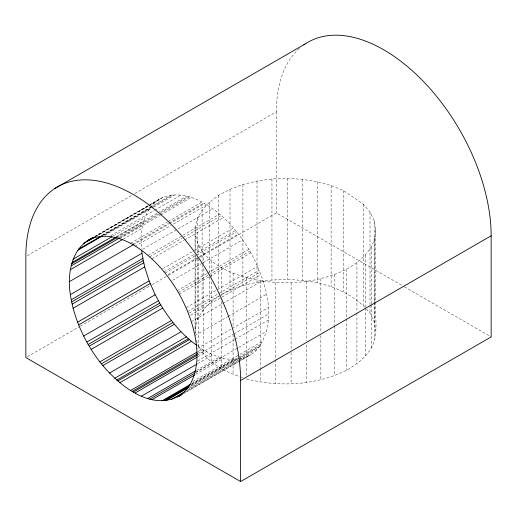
<?xml version="1.0" encoding="UTF-8"?>
<svg xmlns="http://www.w3.org/2000/svg" width="517" height="517" viewBox="0 0 517 517"><rect width="100%" height="100%" fill="white"/><g stroke="black" fill="none" stroke-linecap="round" stroke-linejoin="round"><path stroke-width="0.39" stroke-dasharray="2.58 1.94" d="M238.279 358.785L259.127 346.745C277.959 318.136 265.628 280.705 250.874 252.748C239.856 233.93 225.645 216.235 206.748 204.868C194.069 196.589 177.35 191.6 162.655 197.488L95.244 236.411M162.655 197.488C144.172 206.373 139.17 229.949 141.6 248.696M374.825 301.766L374.825 238.369L375.801 229.529L374.179 220.72L369.998 212.19L363.38 204.196L343.669 190.702L331.138 185.584L317.289 181.764L302.523 179.347L287.265 178.41L271.948 178.972L257.02 181.028L242.906 184.504L230.013 189.306L218.71 195.303L209.32 202.309L202.121 210.135L197.32 218.549L195.051 227.312L195.051 249.782M246.331 378.883C279.361 387.343 315.764 385.553 346.552 370.217C356.323 364.782 365.364 357.745 371.277 348.103C379.013 333.892 374.644 317.115 375.801 301.747M195.226 333.252L195.051 328.424L197.32 319.661L197.32 257.873M195.051 227.312C194.618 266.572 244.405 280.195 275.761 282.579C299.957 283.781 324.786 280.162 346.552 269.111C358.934 262.293 370.702 252.399 374.825 238.369M197.32 319.661C210.955 292.402 243.85 283.142 271.948 280.085C305.088 277.765 341.802 283.749 365.926 308.384M239.281 360.278C246.292 356.4 254.836 354.307 259.127 346.745M27.246 255.663L131.932 195.219M134.724 193.61L276.395 111.814A151.856 87.67 60 0 1 299.53 48.294M94.365 236.702L149.271 205.003M149.962 204.603L159.695 198.987M95.251 236.612L148.069 206.115M148.767 205.714L158.493 200.098M95.399 236.696L148.217 206.199M148.915 205.798L155.171 202.186M101.855 235.203L149.814 207.517M150.505 207.117L171.36 195.077M102.308 235.416L150.266 207.731M102.715 235.435L152.056 206.942M152.754 206.542L172.911 194.909M103.936 235.119L149.109 209.042M104.996 235.19L152.954 207.504M153.646 207.104L174.5 195.064M110.825 235.558L153.917 210.684M154.609 210.283L181.021 195.032M113.378 235.907L144.65 217.851M115.569 237.174L157.265 213.101M157.963 212.7L186.456 196.247M116.713 236.728L143.816 221.076M116.713 237.762L157.717 214.083M160.496 212.481L188.298 196.434M118.548 237.846L158.855 214.568M159.553 214.167L189.435 196.912M120.002 237.697L142.938 224.456M119.782 238.68L160.096 215.402M160.787 215.001L191.368 197.345M123.156 239.209L141.923 228.372M130.517 243.287L167.353 222.019M168.051 221.619L202.102 201.96M132.236 244.36L168.374 223.499M169.072 223.098L203.821 203.032M133.224 244.787L168.671 224.32M169.369 223.919L204.81 203.452M135.163 246.195L170.604 225.729M173.389 224.126L206.748 204.868M142.724 249.259L212.914 208.732M147.894 255.482L219.479 214.154M149.743 256.826L182.404 237.969M183.102 237.568L221.328 215.499M151.908 258.804L183.878 240.34M184.575 239.94L223.493 217.47M162.648 268.859L194.618 250.396M195.31 249.995L233.535 227.926M163.941 271.819L194.521 254.164M197.3 252.554L235.526 230.485M165.13 273.073L195.71 255.417M196.402 255.017L236.715 231.745M168.103 274.585L198.683 256.93M199.375 256.529L238.298 234.059M27.246 356.769L79.586 326.55M80.284 326.149L151.475 285.048M152.172 284.647L167.521 275.781M168.219 275.38L198.929 257.653M199.627 257.246L276.395 212.926L403.712 286.431M172.555 280.33L202.444 263.075M203.136 262.675L242.751 239.804M177.157 290.677L207.039 273.422M207.737 273.021L248.742 249.343M178.346 292.409L208.228 275.16M208.926 274.76L249.931 251.081M179.289 294.076L209.178 276.821M209.87 276.421L250.874 252.748M186.088 307.725L216.668 290.069M217.366 289.669L257.673 266.397M187.542 311.564L218.122 293.908M218.82 293.507L259.127 270.236M189.177 313.121L220.455 295.065M221.147 294.664L260.07 272.194M190.611 315.196L221.186 297.54M221.883 297.139L260.801 274.669M191.368 321.684L262.953 280.35M194.974 335.546L227.642 316.688M228.333 316.288L266.559 294.218M197.5 348.516L231.551 328.857M232.249 328.457L268.388 307.589M197.933 351.586L202.102 349.182C212.804 355.353 225.166 360.86 237.768 359.031M198.263 353.298L203.821 350.087M197.035 355.302L233.173 334.434M233.865 334.034L268.62 313.968M197.714 356.846L206.748 351.631M197.5 361.015L234.33 339.747M235.028 339.346L268.388 320.088M197.623 363.716L212.914 354.888M196.544 370.288L219.479 357.047M195.672 372.272L238.066 347.799M238.757 347.398L266.559 331.345M195.613 372.679L221.328 357.835M195.697 374.418L223.493 358.365M192.757 381.572L239.326 354.688M240.017 354.287L262.953 341.046M191.839 383.582L233.535 359.502M192.001 383.976L237.865 357.493M238.563 357.092L260.801 344.251M191.044 384.919L235.526 359.237M191.264 385.598L239.216 357.913M239.914 357.512L260.07 345.873M190.34 386.554L237.581 359.186M188.873 388.635L238.214 360.142M238.912 359.742L257.673 348.91M187.154 390.374L238.583 360.679M185.5 392.157L238.318 361.661M239.009 361.26L248.742 355.644M183.212 393.799L250.874 354.707M239.785 358.669L242.751 358.275M196.344 340.18C202.16 359.477 221.69 370.624 239.714 376.641M240.45 376.887L242.66 377.636M404.41 286.832L491.15 336.916M197.681 345.976L202.102 349.182M366.437 308.998L369.998 313.302L374.179 321.826L375.801 330.641M375.801 229.529L375.801 300.946M374.825 302.568L374.825 339.482M374.179 220.72L374.179 321.826M371.277 246.99L371.277 303.964M371.277 304.765L371.277 348.103M369.998 212.19L369.998 304.474M369.998 305.276L369.998 313.302M365.254 255.139L365.254 307.298M365.254 308.1L365.254 356.252M363.38 204.196L363.38 305.308M356.93 262.584L356.93 312.339M356.93 313.14L356.93 363.697M346.552 269.111L346.552 318.058M346.552 318.86L346.552 370.217M343.669 190.702L343.669 291.808M334.409 274.527L334.409 325.083M334.409 325.884L334.409 375.639M331.138 185.584L331.138 286.696M320.857 278.682L320.857 332.45M320.857 335.656L320.857 379.795M317.289 181.764L317.289 282.877M306.277 281.455L306.277 340.839M306.277 344.852L306.277 382.567M302.523 179.347L302.523 280.46M291.103 282.767L291.103 349.376M291.103 352.581L291.103 383.879M287.265 178.41L287.265 279.523M276.395 111.814L276.395 212.926M275.761 282.579L275.761 358.817M275.761 359.619L275.761 383.692M271.948 178.972L271.948 280.085M260.691 280.899L260.691 367.561M260.691 368.369L260.691 382.011M257.02 181.028L257.02 282.133M246.331 277.771L246.331 375.672M242.906 184.504L242.906 285.61M233.096 273.286L233.096 326.246M233.096 334.273L233.096 374.398M230.013 189.306L230.013 290.418M221.366 267.573L221.366 295.659M221.366 301.275L221.366 368.686M218.71 195.303L218.71 289.992M211.472 260.801L211.472 276.847M211.472 281.668L211.472 361.913M209.32 202.309L209.32 272.123M209.32 276.938L209.32 303.421M203.704 253.162L203.704 263.592M203.704 268.407L203.704 354.268M202.121 210.135L202.121 260.691M202.121 264.704L202.121 311.247M198.289 244.871L198.289 254.5M198.289 258.513L198.289 345.983M197.32 218.549L197.32 253.86M195.374 236.172L195.374 251.417M195.374 255.43L195.374 333.271M195.051 253.795L195.051 328.424"/><path stroke-width="0.78" d="M182.023 394.167C152.043 413.794 117.966 384.648 99.775 361.887C84.814 342.228 74.099 319.079 70.338 294.606C66.939 273.596 71.63 246.273 93.861 237.413M86.914 241.426L92.278 237.91M88.11 240.315C102.437 232.424 119.866 237.135 133.224 244.787C152.825 256.529 167.967 274.443 179.289 294.076C190.437 314.594 198.205 337.814 196.803 361.415C195.504 375.103 190.288 390.522 177.157 396.972M54.511 188.686L305.062 44.029M89.241 239.966L92.711 237.962M83.586 243.513L94.01 237.497M78.681 249.058L101.616 235.817M77.524 250.37L102.54 235.926M73.065 259.185L111.989 236.715M72.231 262.403L115.323 237.529M71.598 263.812L116.771 237.73M71.352 265.783L119.311 238.098M70.338 269.7L122.464 239.61M69.42 281.623L133.36 244.709M70.338 294.606L141.923 253.278L141.71 250.222M71.352 299.692L142.938 258.364L141.923 253.278M71.598 301.947L143.177 260.62L142.938 258.364M72.231 304.086L143.816 262.752L143.177 260.62M73.065 308.274L144.65 266.94L143.816 262.752M77.524 322.233L149.109 280.905L144.65 266.94M78.681 324.876L150.266 283.549M83.586 336.082L155.171 294.755L149.109 280.905M86.914 342.015L158.493 300.687L155.171 294.755M88.11 344.509L159.695 303.182C169.279 319.131 181.144 334.221 196.421 345.059M89.241 346.164L160.819 304.83M91.07 349.427L162.655 308.1M99.775 361.887L171.36 320.553M101.326 363.845L172.911 322.518M102.915 365.525L174.5 324.198M109.436 373.087L181.021 331.759M114.871 378.153L186.456 336.819M116.713 380.092L188.298 338.764M117.85 380.926L189.435 339.591M119.782 382.722L191.368 341.394M130.517 390.509L197.236 351.987M132.236 391.414L197.565 353.699M133.224 392.138L197.164 355.224M135.163 392.959L197.016 357.247M141.328 396.222L196.932 364.123M147.894 398.374L195.846 370.689M149.743 399.163L194.915 373.08M151.908 399.693L194.308 375.219M161.95 400.837L190.45 384.383M163.941 400.565L189.655 385.721M165.13 400.688L188.757 387.046M166.713 400.197L188.931 387.272M171.166 399.602L185.067 391.576M178.346 396.604L182.074 394.432M240.605 380.454A151.856 87.67 60 0 0 133.224 194.47A151.856 87.67 60 0 0 25.85 256.471L25.85 357.577L240.605 481.566L240.605 380.454L491.15 235.804A151.856 87.67 60 0 0 422.124 80.141A151.856 87.67 60 0 0 303.789 44.908M240.605 481.566L491.15 336.916L491.15 235.804M158.493 300.687L159.695 303.182"/></g></svg>
